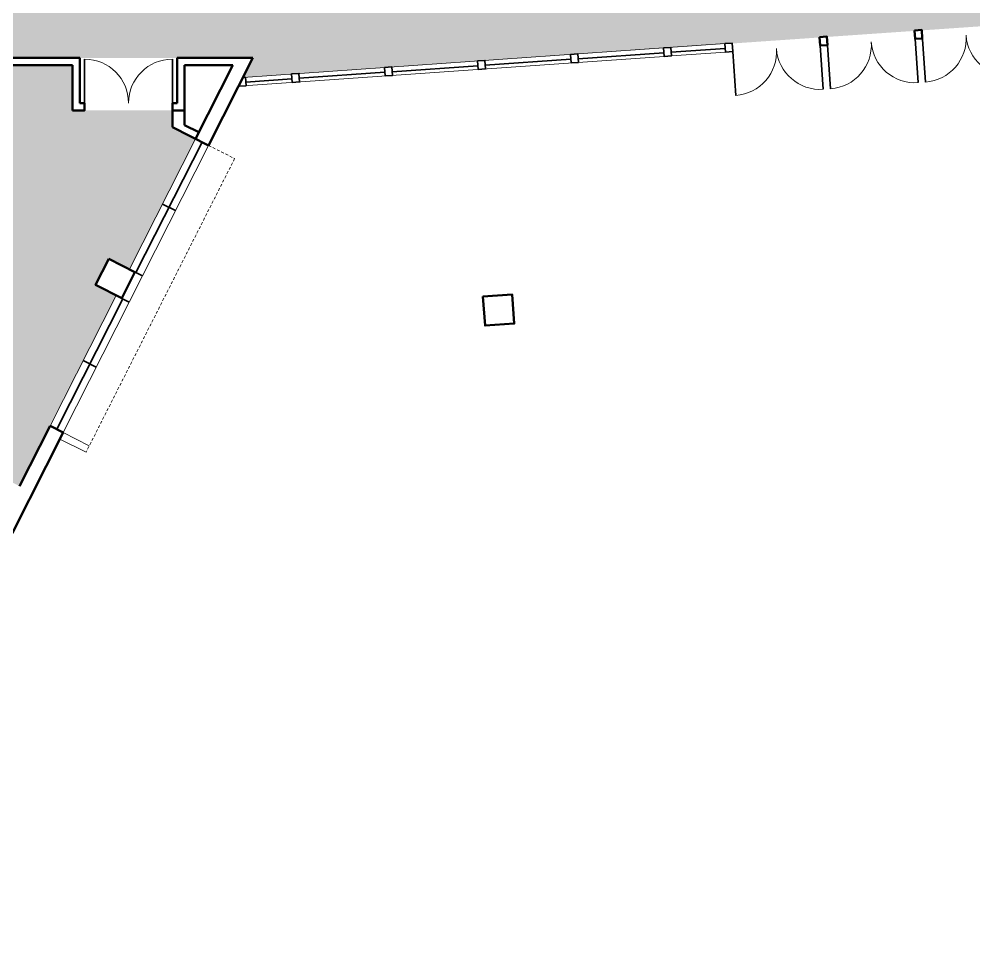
# Model space of a CAD drawing. Header units: inches. Extents: x -2539 to 2829, y -872 to 1370.
# Drawn here: x -1204 to -421, y -632 to 141 of the extents above; entities that cross this region are included whole.
import ezdxf

# ---------------------------------------------------------------- set-up
doc = ezdxf.new("R2010")
doc.units = ezdxf.units.IN
doc.header["$LTSCALE"] = 10
doc.header["$MEASUREMENT"] = 0
doc.linetypes.add('DGN Style 2', pattern=[0.389297, 0.233578, -0.155719])
for name, color, linetype in [('A-DOOR', 2, 'CONTINUOUS'), ('A-GLAZ', 1, 'CONTINUOUS'), ('A-GLAZ-SILL', 2, 'CONTINUOUS'), ('A-WALL', 3, 'CONTINUOUS'), ('Rooms-Category-Color', 7, 'CONTINUOUS'), ('Rooms-College-Color', 7, 'CONTINUOUS'), ('Rooms-Department-Color', 7, 'CONTINUOUS'), ('Rooms-Division-Color', 7, 'CONTINUOUS')]:
    doc.layers.add(name, color=color, linetype=linetype)

msp = doc.modelspace()

# ---------------------------------------------------------------- hatches: boundary and pattern name
at = {"layer": 'Rooms-Category-Color', "true_color": 0xadadad}
msp.add_hatch(color=253, dxfattribs=at).paths.add_polyline_path([(-2126.35, 410.51), (-2169.71, 324.86), (-1500.85, -13.78), (-1438.65, 109.06), (-1012.43, 109.06), (-1020.48, 93.14), (298.6, 184.38), (300.34, 159.45), (421.54, 167.92), (435.76, 193.97), (1164.22, 244.91), (1171.78, -164.73), (1119.94, -353.16), (1128.64, -354.34), (1230.83, -368.26), (1230.83, 249.57), (2221.36, 318.83), (2221.99, 309.86), (2323.74, 316.97), (2395.37, 325.04), (2449.27, 328.76), (2449.27, 468.74), (2389.27, 468.74), (2389.27, 414.74), (2363.27, 414.74), (2363.27, 432.74), (2149.27, 432.74), (2149.27, 414.74), (2125.27, 414.74), (2125.27, 432.74), (1911.27, 432.74), (1911.27, 414.74), (1887.27, 414.74), (1887.27, 432.74), (1673.27, 432.74), (1673.27, 414.74), (1649.27, 414.74), (1649.27, 432.74), (1435.27, 432.74), (1435.27, 414.74), (1411.27, 414.74), (1411.27, 432.74), (1150.27, 432.74), (1150.27, 414.74), (1126.27, 414.74), (1126.27, 432.74), (865.27, 432.74), (865.27, 414.74), (841.27, 414.74), (841.27, 432.74), (580.27, 432.74), (580.27, 414.74), (556.27, 414.74), (556.27, 432.74), (295.27, 432.74), (295.27, 414.74), (271.27, 414.74), (271.27, 433.49), (179.27, 433.49), (179.27, 414.74), (-356.74, 414.74), (-356.74, 645.55), (-226.99, 645.55), (-226.99, 749.74), (-356.74, 749.74), (-356.74, 757.74), (-338.74, 757.74), (-338.74, 816.74), (-356.74, 816.74), (-356.74, 840.74), (-484.63, 840.74), (-484.63, 551.75), (-484.63, 545.74), (-478.63, 545.74), (-478.63, 509.74), (-490.63, 509.74), (-490.63, 461.74), (-478.63, 461.74), (-478.63, 430.74), (-850.57, 430.74), (-957.87, 219.03), (-1529.51, 219.03), (-1574.12, 130.92)])
at = {"layer": 'Rooms-Category-Color', "true_color": 0xe3f498}
msp.add_hatch(color=61, dxfattribs=at).paths.add_polyline_path([(-1400.93, -631.74), (-1304.73, -441.72), (-1321.68, -433.14), (-1310.84, -411.72), (-1293.88, -420.31), (-1214.62, -263.74), (-1231.57, -255.15), (-1220.73, -233.74), (-1204.67, -241.87), (-1124.51, -85.75), (-1141.46, -77.17), (-1130.62, -55.76), (-1113.67, -64.34), (-1059.46, 42.72), (-1078.43, 52.32), (-1078.43, 66.07), (-1150.43, 66.07), (-1160.43, 66.07), (-1160.43, 103.06), (-1433.57, 103.06), (-1723.02, -468.67)])
at = {"layer": 'Rooms-College-Color', "true_color": 0xadadad}
msp.add_hatch(color=253, dxfattribs=at).paths.add_polyline_path([(-2126.35, 410.51), (-2169.71, 324.86), (-1500.85, -13.78), (-1438.65, 109.06), (-1012.43, 109.06), (-1020.48, 93.14), (298.6, 184.38), (300.34, 159.45), (421.54, 167.92), (435.76, 193.97), (1164.22, 244.91), (1171.78, -164.73), (1119.94, -353.16), (1128.64, -354.34), (1230.83, -368.26), (1230.83, 249.57), (2221.36, 318.83), (2221.99, 309.86), (2323.74, 316.97), (2395.37, 325.04), (2449.27, 328.76), (2449.27, 468.74), (2389.27, 468.74), (2389.27, 414.74), (2363.27, 414.74), (2363.27, 432.74), (2149.27, 432.74), (2149.27, 414.74), (2125.27, 414.74), (2125.27, 432.74), (1911.27, 432.74), (1911.27, 414.74), (1887.27, 414.74), (1887.27, 432.74), (1673.27, 432.74), (1673.27, 414.74), (1649.27, 414.74), (1649.27, 432.74), (1435.27, 432.74), (1435.27, 414.74), (1411.27, 414.74), (1411.27, 432.74), (1150.27, 432.74), (1150.27, 414.74), (1126.27, 414.74), (1126.27, 432.74), (865.27, 432.74), (865.27, 414.74), (841.27, 414.74), (841.27, 432.74), (580.27, 432.74), (580.27, 414.74), (556.27, 414.74), (556.27, 432.74), (295.27, 432.74), (295.27, 414.74), (271.27, 414.74), (271.27, 433.49), (179.27, 433.49), (179.27, 414.74), (-356.74, 414.74), (-356.74, 645.55), (-226.99, 645.55), (-226.99, 749.74), (-356.74, 749.74), (-356.74, 757.74), (-338.74, 757.74), (-338.74, 816.74), (-356.74, 816.74), (-356.74, 840.74), (-484.63, 840.74), (-484.63, 551.75), (-484.63, 545.74), (-478.63, 545.74), (-478.63, 509.74), (-490.63, 509.74), (-490.63, 461.74), (-478.63, 461.74), (-478.63, 430.74), (-850.57, 430.74), (-957.87, 219.03), (-1529.51, 219.03), (-1574.12, 130.92)])
at = {"layer": 'Rooms-College-Color', "true_color": 0x99d7b2}
msp.add_hatch(color=253, dxfattribs=at).paths.add_polyline_path([(-1400.93, -631.74), (-1304.73, -441.72), (-1321.68, -433.14), (-1310.84, -411.72), (-1293.88, -420.31), (-1214.62, -263.74), (-1231.57, -255.15), (-1220.73, -233.74), (-1204.67, -241.87), (-1124.51, -85.75), (-1141.46, -77.17), (-1130.62, -55.76), (-1113.67, -64.34), (-1059.46, 42.72), (-1078.43, 52.32), (-1078.43, 66.07), (-1150.43, 66.07), (-1160.43, 66.07), (-1160.43, 103.06), (-1433.57, 103.06), (-1723.02, -468.67)])
at = {"layer": 'Rooms-Department-Color', "true_color": 0xacacac}
msp.add_hatch(color=253, dxfattribs=at).paths.add_polyline_path([(-2126.35, 410.51), (-2169.71, 324.86), (-1500.85, -13.78), (-1438.65, 109.06), (-1012.43, 109.06), (-1020.48, 93.14), (298.6, 184.38), (300.34, 159.45), (421.54, 167.92), (435.76, 193.97), (1164.22, 244.91), (1171.78, -164.73), (1119.94, -353.16), (1128.64, -354.34), (1230.83, -368.26), (1230.83, 249.57), (2221.36, 318.83), (2221.99, 309.86), (2323.74, 316.97), (2395.37, 325.04), (2449.27, 328.76), (2449.27, 468.74), (2389.27, 468.74), (2389.27, 414.74), (2363.27, 414.74), (2363.27, 432.74), (2149.27, 432.74), (2149.27, 414.74), (2125.27, 414.74), (2125.27, 432.74), (1911.27, 432.74), (1911.27, 414.74), (1887.27, 414.74), (1887.27, 432.74), (1673.27, 432.74), (1673.27, 414.74), (1649.27, 414.74), (1649.27, 432.74), (1435.27, 432.74), (1435.27, 414.74), (1411.27, 414.74), (1411.27, 432.74), (1150.27, 432.74), (1150.27, 414.74), (1126.27, 414.74), (1126.27, 432.74), (865.27, 432.74), (865.27, 414.74), (841.27, 414.74), (841.27, 432.74), (580.27, 432.74), (580.27, 414.74), (556.27, 414.74), (556.27, 432.74), (295.27, 432.74), (295.27, 414.74), (271.27, 414.74), (271.27, 433.49), (179.27, 433.49), (179.27, 414.74), (-356.74, 414.74), (-356.74, 645.55), (-226.99, 645.55), (-226.99, 749.74), (-356.74, 749.74), (-356.74, 757.74), (-338.74, 757.74), (-338.74, 816.74), (-356.74, 816.74), (-356.74, 840.74), (-484.63, 840.74), (-484.63, 551.75), (-484.63, 545.74), (-478.63, 545.74), (-478.63, 509.74), (-490.63, 509.74), (-490.63, 461.74), (-478.63, 461.74), (-478.63, 430.74), (-850.57, 430.74), (-957.87, 219.03), (-1529.51, 219.03), (-1574.12, 130.92)])
at = {"layer": 'Rooms-Department-Color', "true_color": 0x99d7b2}
msp.add_hatch(color=253, dxfattribs=at).paths.add_polyline_path([(-1400.93, -631.74), (-1304.73, -441.72), (-1321.68, -433.14), (-1310.84, -411.72), (-1293.88, -420.31), (-1214.62, -263.74), (-1231.57, -255.15), (-1220.73, -233.74), (-1204.67, -241.87), (-1124.51, -85.75), (-1141.46, -77.17), (-1130.62, -55.76), (-1113.67, -64.34), (-1059.46, 42.72), (-1078.43, 52.32), (-1078.43, 66.07), (-1150.43, 66.07), (-1160.43, 66.07), (-1160.43, 103.06), (-1433.57, 103.06), (-1723.02, -468.67)])
at = {"layer": 'Rooms-Division-Color', "true_color": 0xadadad}
msp.add_hatch(color=253, dxfattribs=at).paths.add_polyline_path([(-2126.35, 410.51), (-2169.71, 324.86), (-1500.85, -13.78), (-1438.65, 109.06), (-1012.43, 109.06), (-1020.48, 93.14), (298.6, 184.38), (300.34, 159.45), (421.54, 167.92), (435.76, 193.97), (1164.22, 244.91), (1171.78, -164.73), (1119.94, -353.16), (1128.64, -354.34), (1230.83, -368.26), (1230.83, 249.57), (2221.36, 318.83), (2221.99, 309.86), (2323.74, 316.97), (2395.37, 325.04), (2449.27, 328.76), (2449.27, 468.74), (2389.27, 468.74), (2389.27, 414.74), (2363.27, 414.74), (2363.27, 432.74), (2149.27, 432.74), (2149.27, 414.74), (2125.27, 414.74), (2125.27, 432.74), (1911.27, 432.74), (1911.27, 414.74), (1887.27, 414.74), (1887.27, 432.74), (1673.27, 432.74), (1673.27, 414.74), (1649.27, 414.74), (1649.27, 432.74), (1435.27, 432.74), (1435.27, 414.74), (1411.27, 414.74), (1411.27, 432.74), (1150.27, 432.74), (1150.27, 414.74), (1126.27, 414.74), (1126.27, 432.74), (865.27, 432.74), (865.27, 414.74), (841.27, 414.74), (841.27, 432.74), (580.27, 432.74), (580.27, 414.74), (556.27, 414.74), (556.27, 432.74), (295.27, 432.74), (295.27, 414.74), (271.27, 414.74), (271.27, 433.49), (179.27, 433.49), (179.27, 414.74), (-356.74, 414.74), (-356.74, 645.55), (-226.99, 645.55), (-226.99, 749.74), (-356.74, 749.74), (-356.74, 757.74), (-338.74, 757.74), (-338.74, 816.74), (-356.74, 816.74), (-356.74, 840.74), (-484.63, 840.74), (-484.63, 551.75), (-484.63, 545.74), (-478.63, 545.74), (-478.63, 509.74), (-490.63, 509.74), (-490.63, 461.74), (-478.63, 461.74), (-478.63, 430.74), (-850.57, 430.74), (-957.87, 219.03), (-1529.51, 219.03), (-1574.12, 130.92)])
at = {"layer": 'Rooms-Division-Color', "true_color": 0x99d7b2}
msp.add_hatch(color=253, dxfattribs=at).paths.add_polyline_path([(-1400.93, -631.74), (-1304.73, -441.72), (-1321.68, -433.14), (-1310.84, -411.72), (-1293.88, -420.31), (-1214.62, -263.74), (-1231.57, -255.15), (-1220.73, -233.74), (-1204.67, -241.87), (-1124.51, -85.75), (-1141.46, -77.17), (-1130.62, -55.76), (-1113.67, -64.34), (-1059.46, 42.72), (-1078.43, 52.32), (-1078.43, 66.07), (-1150.43, 66.07), (-1160.43, 66.07), (-1160.43, 103.06), (-1433.57, 103.06), (-1723.02, -468.67)])

# ---------------------------------------------------------------- linework, layer by layer
at = {"layer": 'A-DOOR', "linetype": 'Continuous', "lineweight": 35}
for p, q in [((-463.52, 132.09), (-460.52, 89.2)), ((-546.83, 119.25), (-544.32, 83.34)), ((-540.84, 119.67), (-538.33, 83.75)), ((-469.02, 124.69), (-466.51, 88.78)), ((-618.65, 114.23), (-616.14, 78.31)), ((-1150.43, 72.07), (-1150.43, 108.07)), ((-1078.43, 72.07), (-1078.43, 108.07))]:
    msp.add_line(p, q, dxfattribs=at)
at = {"layer": 'A-DOOR', "linetype": 'Continuous', "lineweight": 18, "extrusion": (0, 0, -1)}
for centre, start, end in [((463.03, 125.11), 176, 266), ((540.84, 119.67), 176, 266), ((618.65, 114.23), 176, 266), ((1078.43, 72.07), 0, 90)]:
    msp.add_arc(centre, 36, start, end, dxfattribs=at)
at = {"layer": 'A-DOOR', "linetype": 'Continuous', "lineweight": 18}
for centre, start, end in [((-391.21, 130.13), 184, 274), ((-469.02, 124.69), 184, 274), ((-546.83, 119.25), 184, 274), ((-1150.43, 72.07), 0, 90)]:
    msp.add_arc(centre, 36, start, end, dxfattribs=at)
at = {"layer": 'A-GLAZ', "linetype": 'Continuous', "lineweight": 18}
for p, q in [((-1020.48, 93.14), (-625.13, 120.79)), ((-1024.17, 85.87), (-674.89, 110.29)), ((-668.9, 110.71), (-624.64, 113.81)), ((-1113.67, -64.34), (-1059.46, 42.72)), ((-1168, -198.23), (-1048.76, 37.3)), ((-1178.71, -192.81), (-1124.51, -85.75)), ((-1170.71, -203.59), (-1149.3, -214.43)), ((-1168, -198.23), (-1146.59, -209.08))]:
    msp.add_line(p, q, dxfattribs=at)
at = {"layer": 'A-GLAZ', "linetype": 'Continuous', "lineweight": 35}
for p, q in [((-1017.98, 86.3), (-1024.17, 85.87)), ((-1020.48, 93.14), (-1018.47, 93.29)), ((-1018.47, 93.29), (-1017.98, 86.3)), ((-1075.86, -16.23), (-1086.57, -10.81)), ((-1102.96, -69.76), (-1113.67, -64.34)), ((-1124.51, -85.75), (-1113.8, -91.17)), ((-1151.61, -139.28), (-1140.9, -144.7)), ((-1178.71, -192.81), (-1168, -198.23))]:
    msp.add_line(p, q, dxfattribs=at)
at = {"layer": 'A-GLAZ', "linetype": 'DGN Style 2', "lineweight": 18}
for p, q in [((-1048.76, 37.3), (-1027.35, 26.46)), ((-1027.35, 26.46), (-1149.3, -214.43))]:
    msp.add_line(p, q, dxfattribs=at)
at = {"layer": 'A-GLAZ', "linetype": 'Continuous', "lineweight": 35}
for points in [[(-675.37, 117.28), (-669.39, 117.7), (-668.9, 110.71), (-674.89, 110.29)], [(-625.13, 120.79), (-619.14, 121.21), (-618.65, 114.23), (-624.64, 113.81)], [(-751.67, 111.94), (-745.69, 112.36), (-745.2, 105.38), (-751.18, 104.96)], [(-827.97, 106.61), (-821.98, 107.02), (-821.5, 100.04), (-827.48, 99.62)], [(-980.56, 95.94), (-974.58, 96.35), (-974.09, 89.37), (-980.08, 88.95)], [(-904.27, 101.27), (-898.28, 101.69), (-897.79, 94.71), (-903.78, 94.29)]]:
    msp.add_3dface(points, dxfattribs=at)
at = {"layer": 'A-GLAZ-SILL', "linetype": 'Continuous', "lineweight": 35}
for p, q in [((-745.41, 108.37), (-675.1, 113.29)), ((-669.11, 113.7), (-624.85, 116.8)), ((-898, 97.7), (-827.69, 102.62)), ((-821.7, 103.03), (-751.39, 107.95)), ((-974.3, 92.36), (-903.99, 97.28)), ((-1018.19, 89.29), (-980.28, 91.95)), ((-1108.31, -67.05), (-1054.11, 40.01)), ((-1173.36, -195.52), (-1119.15, -88.46))]:
    msp.add_line(p, q, dxfattribs=at)
at = {"layer": 'A-WALL', "linetype": 'Continuous', "lineweight": 50}
for p, q in [((-1438.65, 109.06), (-1154.43, 109.06)), ((-1433.57, 103.06), (-1160.43, 103.06)), ((-1160.43, 66.07), (-1160.43, 103.06)), ((-1154.43, 72.07), (-1154.43, 109.06)), ((-1074.43, 72.07), (-1074.43, 109.06)), ((-1074.43, 109.06), (-1012.43, 109.06)), ((-1068.43, 53.98), (-1068.43, 103.06)), ((-1068.43, 103.06), (-1028.91, 103.06)), ((-1028.91, 103.06), (-1059.46, 42.72)), ((-1012.43, 109.06), (-1048.76, 37.3)), ((-1150.43, 72.07), (-1154.43, 72.07)), ((-1078.43, 72.07), (-1074.43, 72.07)), ((-1078.43, 72.07), (-1078.43, 52.32)), ((-1078.43, 66.07), (-1068.43, 66.07)), ((-1078.43, 52.32), (-1048.76, 37.3)), ((-1068.43, 53.98), (-1056.75, 48.07)), ((-1178.71, -192.81), (-1203.78, -242.32)), ((-1168, -198.23), (-1178.71, -192.81)), ((-1168, -198.23), (-1256.08, -372.2))]:
    msp.add_line(p, q, dxfattribs=at)
at = {"layer": 'A-WALL', "linetype": 'Continuous', "lineweight": 50, "flags": 128}
msp.add_lwpolyline([(-1150.43, 72.07), (-1150.43, 66.07), (-1160.43, 66.07)], dxfattribs=at)
at = {"layer": 'A-WALL', "linetype": 'Continuous', "lineweight": 50}
for points in [[(-547.32, 126.23), (-541.33, 126.65), (-540.84, 119.67), (-546.83, 119.25)], [(-469.51, 131.67), (-463.52, 132.09), (-463.03, 125.11), (-469.02, 124.69)], [(-1130.62, -55.76), (-1109.21, -66.6), (-1120.05, -88.01), (-1141.46, -77.17)], [(-823.56, -86.56), (-821.89, -110.5), (-797.94, -108.82), (-799.62, -84.88)]]:
    msp.add_3dface(points, dxfattribs=at)

doc.saveas('drawing.dxf')
